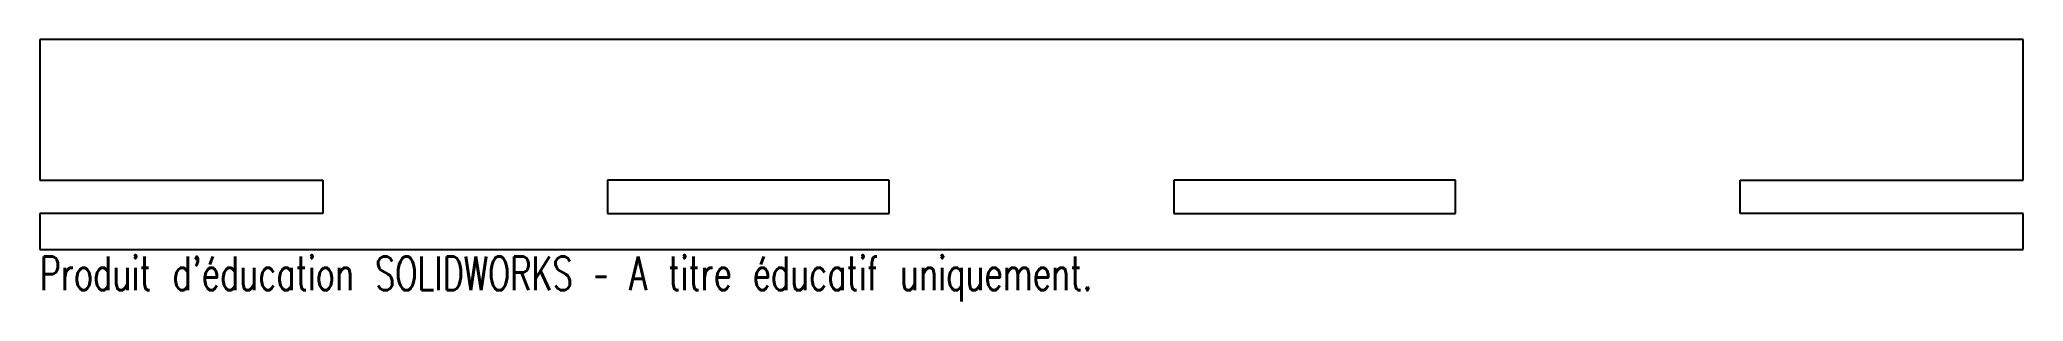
# Model space of a CAD drawing. Header units: millimetres. Extents: x 0 to 285, y -8 to 30.
import ezdxf

# ---------------------------------------------------------------- set-up
doc = ezdxf.new("R2010")
doc.units = ezdxf.units.MM
doc.styles.add('SLDTEXTSTYLE0', font='TXT', dxfattribs={"width": 0.7, "bigfont": 'bigfont'})

msp = doc.modelspace()

# ---------------------------------------------------------------- linework, layer by layer
at = {"color": 7, "linetype": 'Continuous', "lineweight": 25}
for p, q in [((285.1, 30.1), (-0.1, 30.1)), ((-0.1, 30.1), (-0.1, 9.9)), ((285.1, 9.9), (285.1, 30.1)), ((-0.1, 9.9), (40.61, 9.9)), ((40.61, 9.9), (40.61, 5.1)), ((81.53, 9.9), (81.53, 5.1)), ((122.04, 9.9), (81.53, 9.9)), ((122.04, 5.1), (122.04, 9.9)), ((162.96, 9.9), (162.96, 5.1)), ((203.47, 9.9), (162.96, 9.9)), ((203.47, 5.1), (203.47, 9.9)), ((244.39, 5.1), (244.39, 9.9)), ((244.39, 9.9), (285.1, 9.9)), ((40.61, 5.1), (-0.1, 5.1)), ((-0.1, 5.1), (-0.1, -0.1)), ((81.53, 5.1), (122.04, 5.1)), ((162.96, 5.1), (203.47, 5.1)), ((285.1, 5.1), (244.39, 5.1)), ((285.1, -0.1), (285.1, 5.1)), ((-0.1, -0.1), (285.1, -0.1))]:
    msp.add_line(p, q, dxfattribs=at)

# ---------------------------------------------------------------- texts
at = {"color": 7, "linetype": 'Continuous', "insert": (-0.1, -1.12), "char_height": 4.8336, "attachment_point": 1, "style": 'SLDTEXTSTYLE0'}
msp.add_mtext("Produit d'éducation SOLIDWORKS – A titre éducatif uniquement.", dxfattribs=at)

doc.saveas('drawing.dxf')
